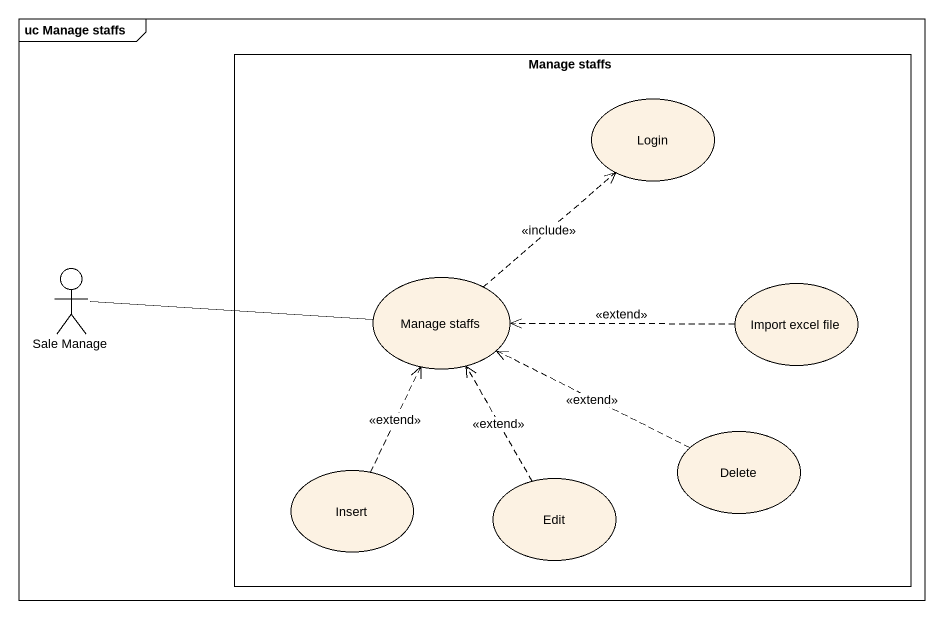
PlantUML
@startuml
mainframe uc Manage staffs
rectangle "Manage staffs" as Manage_staffs {
  usecase Login
  usecase "Manage staffs" as Manage_staffs_2
  usecase "Import excel file" as Import_excel_file
  usecase Delete
  usecase Insert
  usecase Edit
}
actor "Sale Manage" as Sale_Manage
Sale_Manage -right- Manage_staffs_2
Manage_staffs_2 .up.> Login : <<include>>
Import_excel_file .left.> Manage_staffs_2 : <<extend>>
Delete .left.> Manage_staffs_2 : <<extend>>
Insert .up.> Manage_staffs_2 : <<extend>>
Edit .up.> Manage_staffs_2 : <<extend>>
@enduml
